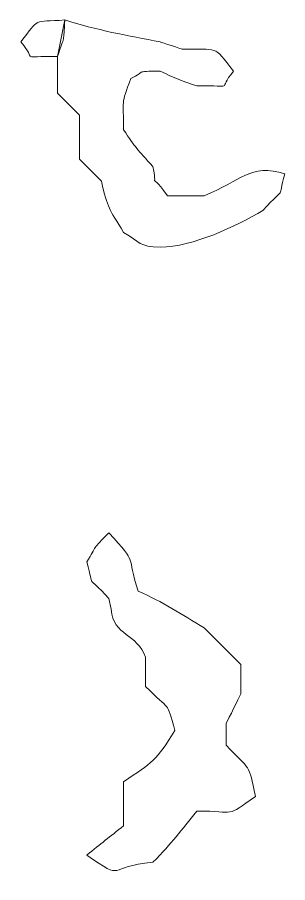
# Model space of a CAD drawing. Header units: millimetres. Extents: x -6423 to -1759, y 6 to 2012.
# Drawn here: x -6201.8 to -6187.22, y 983.5 to 1030.2 of the extents above; entities that cross this region are included whole.
import ezdxf

# ---------------------------------------------------------------- set-up
doc = ezdxf.new("R2010")
doc.units = ezdxf.units.MM
doc.header["$MEASUREMENT"] = 0
doc.layers.add('layer 1', color=7, linetype='Continuous')

msp = doc.modelspace()

# ---------------------------------------------------------------- linework, layer by layer
at = {"layer": 'layer 1', "color": 177, "lineweight": 9}
for points, knots in [([(-6199.2316, 1030.0598), (-6199.2316, 1030.0598), (-6199.6266, 1028.0838), (-6199.6266, 1028.0838), (-6199.6266, 1028.0838), (-6201.7982, 1028.1308), (-6200.6602, 1027.7769), (-6201.6029, 1028.8741), (-6201.6029, 1028.8741), (-6200.5735, 1030.2022), (-6201.0025, 1029.9245), (-6199.2316, 1030.0598)], [0, 0, 0, 0, 0.25, 0.25, 0.25, 0.25, 0.5, 0.5, 0.5, 0.5, 1, 1, 1, 1]), ([(-6194.0919, 1027.2926), (-6193.3072, 1026.92), (-6192.9528, 1026.78), (-6192.1157, 1026.5029), (-6192.1157, 1026.5029), (-6189.9438, 1026.5493), (-6191.081, 1026.1957), (-6190.1394, 1027.2926), (-6190.1394, 1027.2926), (-6191.2703, 1028.7525), (-6190.9439, 1028.4358), (-6192.9059, 1028.4791), (-6192.9059, 1028.4791), (-6192.9299, 1028.4902), (-6194.026, 1028.8503), (-6194.0919, 1028.8741), (-6194.0919, 1028.8741), (-6195.8287, 1029.2023), (-6197.5808, 1029.5251), (-6199.2316, 1030.0598), (-6199.2316, 1030.0598), (-6199.3334, 1028.7588), (-6199.2235, 1029.2999), (-6199.6266, 1028.0838), (-6199.6266, 1028.0838), (-6199.6266, 1028.0838), (-6199.6266, 1026.1071), (-6199.6266, 1026.1071), (-6199.6266, 1026.1071), (-6199.6266, 1026.1071), (-6198.4406, 1024.9206), (-6198.4406, 1024.9206), (-6198.4406, 1024.9206), (-6198.4406, 1024.9206), (-6198.4406, 1022.5488), (-6198.4406, 1022.5488), (-6198.4406, 1022.5488), (-6198.4406, 1022.5488), (-6197.2546, 1021.3628), (-6197.2546, 1021.3628), (-6197.2546, 1021.3628), (-6196.9356, 1019.8496), (-6196.8425, 1019.8884), (-6196.0686, 1018.5964), (-6196.0686, 1018.5964), (-6195.1779, 1018.0709), (-6195.2246, 1017.8054), (-6194.0919, 1017.8054), (-6194.0919, 1017.8054), (-6192.34, 1017.8054), (-6189.9934, 1018.9231), (-6188.5577, 1019.7824), (-6188.5577, 1019.7824), (-6187.2219, 1021.2315), (-6187.8133, 1020.2227), (-6187.3717, 1021.7583), (-6187.3717, 1021.7583), (-6189.2411, 1022.341), (-6189.7139, 1021.3779), (-6191.7199, 1020.5729), (-6191.7199, 1020.5729), (-6191.7199, 1020.5729), (-6193.6972, 1020.5726), (-6193.6972, 1020.5726), (-6193.6972, 1020.5726), (-6194.895, 1022.219), (-6194.1544, 1020.5665), (-6194.4871, 1022.1541), (-6194.4871, 1022.1541), (-6195.3422, 1023.0796), (-6195.4245, 1023.1671), (-6196.0686, 1024.1309), (-6196.0686, 1024.1309), (-6196.0686, 1025.8007), (-6196.2369, 1025.4463), (-6195.6737, 1026.8981), (-6195.6737, 1026.8981), (-6194.8209, 1027.2649), (-6195.5661, 1027.2926), (-6194.0919, 1027.2926)], [0, 0, 0, 0, 0.047619, 0.047619, 0.047619, 0.047619, 0.0952381, 0.0952381, 0.0952381, 0.0952381, 0.1428571, 0.1428571, 0.1428571, 0.1428571, 0.1904762, 0.1904762, 0.1904762, 0.1904762, 0.2380952, 0.2380952, 0.2380952, 0.2380952, 0.2857143, 0.2857143, 0.2857143, 0.2857143, 0.3333333, 0.3333333, 0.3333333, 0.3333333, 0.3809524, 0.3809524, 0.3809524, 0.3809524, 0.4285714, 0.4285714, 0.4285714, 0.4285714, 0.4761905, 0.4761905, 0.4761905, 0.4761905, 0.5238095, 0.5238095, 0.5238095, 0.5238095, 0.5714286, 0.5714286, 0.5714286, 0.5714286, 0.6190476, 0.6190476, 0.6190476, 0.6190476, 0.6666667, 0.6666667, 0.6666667, 0.6666667, 0.7142857, 0.7142857, 0.7142857, 0.7142857, 0.7619048, 0.7619048, 0.7619048, 0.7619048, 0.8095238, 0.8095238, 0.8095238, 0.8095238, 0.8571429, 0.8571429, 0.8571429, 0.8571429, 0.9047619, 0.9047619, 0.9047619, 0.9047619, 1, 1, 1, 1]), ([(-6190.5341, 990.9239), (-6190.5341, 990.9239), (-6190.5341, 992.1097), (-6190.5341, 992.1097), (-6190.5341, 992.1097), (-6190.3902, 992.3628), (-6189.8879, 993.4172), (-6189.7437, 993.6915), (-6189.7437, 993.6915), (-6189.7437, 993.6915), (-6189.7437, 995.2727), (-6189.7437, 995.2727), (-6189.7437, 995.2727), (-6189.7437, 995.2727), (-6191.7199, 997.2489), (-6191.7199, 997.2489), (-6191.7199, 997.2489), (-6192.9536, 997.9883), (-6193.9616, 998.6688), (-6195.2779, 999.2254), (-6195.2779, 999.2254), (-6195.9497, 1001.2976), (-6195.2423, 1000.5949), (-6196.8594, 1002.3879), (-6196.8594, 1002.3879), (-6197.7857, 1001.4614), (-6197.4938, 1001.7211), (-6198.0459, 1000.8072), (-6198.0459, 1000.8072), (-6197.613, 999.2149), (-6198.1596, 1000.2732), (-6196.8594, 998.8304), (-6196.8594, 998.8304), (-6196.8594, 998.8304), (-6196.7373, 998.2546), (-6196.7373, 998.2546), (-6196.7373, 998.2546), (-6196.6252, 996.7946), (-6195.3306, 996.9615), (-6194.8829, 995.6674), (-6194.8829, 995.6674), (-6194.8829, 995.6674), (-6194.8829, 994.0862), (-6194.8829, 994.0862), (-6194.8829, 994.0862), (-6193.5073, 992.6811), (-6193.7879, 993.4051), (-6193.3014, 991.7147), (-6193.3014, 991.7147), (-6194.3018, 990.0791), (-6194.5269, 989.9898), (-6196.0686, 988.9477), (-6196.0686, 988.9477), (-6196.0686, 988.9477), (-6196.0686, 986.5763), (-6196.0686, 986.5763), (-6196.0686, 986.5763), (-6196.8014, 985.9848), (-6197.3145, 985.5875), (-6198.0451, 984.994), (-6198.0451, 984.994), (-6195.9473, 983.4997), (-6197.0202, 984.4049), (-6194.4871, 984.5987), (-6194.4871, 984.5987), (-6193.4311, 985.6784), (-6192.9997, 986.2767), (-6192.1157, 987.3665), (-6192.1157, 987.3665), (-6189.9406, 987.3665), (-6190.6024, 986.9818), (-6188.9529, 988.157), (-6188.9529, 988.157), (-6189.3405, 989.9971), (-6189.2205, 989.4983), (-6190.5341, 990.9239)], [0, 0, 0, 0, 0.05, 0.05, 0.05, 0.05, 0.1, 0.1, 0.1, 0.1, 0.15, 0.15, 0.15, 0.15, 0.2, 0.2, 0.2, 0.2, 0.25, 0.25, 0.25, 0.25, 0.3, 0.3, 0.3, 0.3, 0.35, 0.35, 0.35, 0.35, 0.4, 0.4, 0.4, 0.4, 0.45, 0.45, 0.45, 0.45, 0.5, 0.5, 0.5, 0.5, 0.55, 0.55, 0.55, 0.55, 0.6, 0.6, 0.6, 0.6, 0.65, 0.65, 0.65, 0.65, 0.7, 0.7, 0.7, 0.7, 0.75, 0.75, 0.75, 0.75, 0.8, 0.8, 0.8, 0.8, 0.85, 0.85, 0.85, 0.85, 0.9, 0.9, 0.9, 0.9, 1, 1, 1, 1])]:
    msp.add_open_spline(points, degree=3, knots=knots, dxfattribs=at)

doc.saveas('drawing.dxf')
